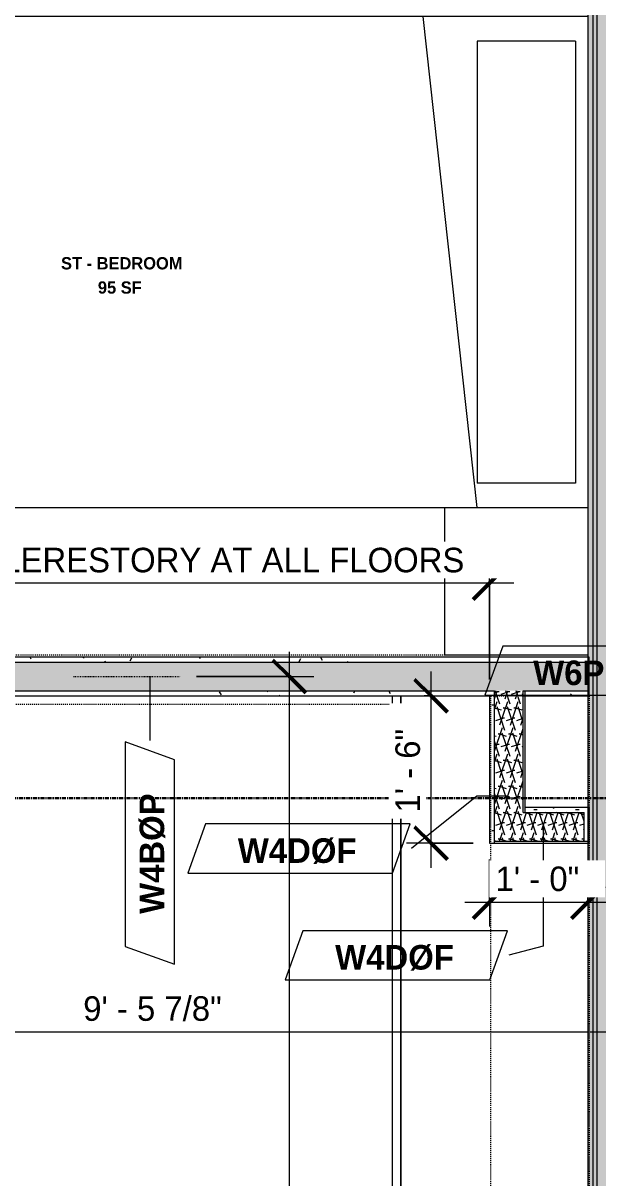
# Model space of a CAD drawing. Header units: inches. Extents: x -4058 to -1781, y 9814 to 12289.
# Drawn here: x -3008.9 to -2938.7, y 10120.8 to 10261.9 of the extents above; entities that cross this region are included whole.
import ezdxf

# ---------------------------------------------------------------- set-up
doc = ezdxf.new("R2010")
doc.units = ezdxf.units.IN
doc.header["$MEASUREMENT"] = 0
for name, pattern in [('Dash', [0.25, 0.125, -0.125]), ('Dash 3_32_', [0.1875, 0.09375, -0.09375]), ('Grid Line 1_2_', [0.875, 0.5, -0.125, 0.125, -0.125]), ('Grid Line 1_2__2_', [0.875, 0.5, -0.125, 0.125, -0.125])]:
    doc.linetypes.add(name, pattern=pattern)
for name, color, linetype, lineweight in [('0-1', 7, 'Continuous', 5), ('A-ANNO-DIMS', 211, 'Continuous', 9), ('A-ANNO-DIMS-32', 211, 'Continuous', 9), ('A-AREA-IDEN', 2, 'Continuous', 9), ('A-DETL-1', 90, 'Dash 3_32_', 9), ('A-WALL-1', 7, 'Continuous', 9), ('A-WALL-2', 113, 'Continuous', 9), ('A-WALL-IDEN', 211, 'Continuous', 9), ('A-WALL-PATT-1', 9, 'Continuous', 9), ('I-FURN', 30, 'Continuous', 9), ('I-FURN-HDLN', 30, 'Dash', 9), ('I-WALL-1', 1, 'Continuous', 5), ('I-WALL-2', 7, 'Continuous', 9), ('Q-CASE', 31, 'Continuous', 9), ('Q-CASE-HDLN', 31, 'Dash', 9), ('S-GRID-1', 1, 'Grid Line 1_2_', 9), ('S-GRID-2', 1, 'Grid Line 1_2__2_', 30)]:
    doc.layers.add(name, color=color, linetype=linetype, lineweight=lineweight)
doc.styles.add('Century Gothic', font='ufonts.com_century-gothic.ttf', dxfattribs={"height": 3})
doc.styles.add('Century Gothic_B', font='GOTHICB.TTF', dxfattribs={"height": 1.5})
doc.styles.add('Century Gothic_B_1', font='GOTHICB.TTF', dxfattribs={"height": 3})
doc.dimstyles.new('THE_DIMENSION_STRING_2', dxfattribs={"dimscale": 12, "dimtxt": 3.132505, "dimasz": 0.333333, "dimexe": 0.25, "dimexo": 0.166667, "dimgap": 0.041667, "dimtad": 1, "dimdec": 4, "dimrnd": 0.0625, "dimzin": 3, "dimdsep": 46, "dimlunit": 4, "dimtxsty": 'Century Gothic', "dimblk1": 'OBLIQUE', "dimblk2": 'OBLIQUE', "dimsah": 1, "dimcen": 0.09, "dimdle": 0.25, "dimazin": 0, "dimtfac": 1, "dimtdec": 4, "dimtix": 1, "dimtmove": 0, "dimatfit": 3, "dimfxl": 1, "dimtvp": 1, "dimtfill": 1, "dimfrac": 2, "dimtolj": 1, "dimtzin": 0, "dimarcsym": 2})
doc.dimstyles.new('THE_DIMENSION_STRING_6', dxfattribs={"dimscale": 12, "dimtxt": 3.132505, "dimasz": 0.333333, "dimexe": 0.25, "dimexo": 0.166667, "dimgap": 0.041667, "dimtad": 1, "dimdec": 4, "dimrnd": 0.0625, "dimzin": 3, "dimdsep": 46, "dimlunit": 4, "dimtxsty": 'Century Gothic', "dimblk1": 'OBLIQUE', "dimblk2": 'OBLIQUE', "dimsah": 1, "dimcen": 0.09, "dimdle": 0.25, "dimazin": 0, "dimtfac": 1, "dimtdec": 4, "dimtix": 1, "dimtmove": 0, "dimatfit": 3, "dimfxl": 1, "dimtvp": 1, "dimtfill": 1, "dimfrac": 2, "dimtolj": 1, "dimtzin": 0, "dimarcsym": 2})
pattern_1 = [(0, (0, 0), (10.24, 2.56), [0.422, -7.258, 0.422, -7.258, -40.96]), (0, (0, 0), (10.24, 2.56), [-15.36, 0.422, -14.938, 0.422, -7.258, -17.92]), (0, (0, 0), (10.24, 2.56), [-38.4, 0.422, -4.698, 0.422, -12.378]), (120, (3.84, 1.28), (-7.33702503, 7.58810013), [0.422, -7.258, 0.422, -7.258, -40.96]), (120, (3.84, 1.28), (-7.33702503, 7.58810013), [-15.36, 0.422, -14.938, 0.422, -7.258, -17.92]), (120, (3.84, 1.28), (-7.33702503, 7.58810013), [-38.4, 0.422, -4.698, 0.422, -12.378]), (240, (5.12, 6.4), (-2.90297497, -10.14810013), [0.422, -7.258, 0.422, -7.258, -40.96]), (240, (5.12, 6.4), (-2.90297497, -10.14810013), [-15.36, 0.422, -14.938, 0.422, -7.258, -17.92]), (240, (5.12, 6.4), (-2.90297497, -10.14810013), [-38.4, 0.422, -4.698, 0.422, -12.378])]
pattern_2 = [(161.57, (0.16, 0.16), (-1.279773737, -0.000426766), [0, -9.107, 1.011, 0]), (18.43, (-0.16, 0.16), (-1.279773737, 0.000426766), [0, -9.107, 1.011, 0]), (108.43, (0.16, 0.16), (0.639452382, -3.199964008), [3.035, -7.083]), (71.57, (-0.16, 0.16), (0.639452382, 3.199964008), [3.035, -7.083])]

# ---------------------------------------------------------------- blocks, each defined once
blk = doc.blocks.new('CTR - 1st Phase - Shell_rvt-1-UNIT PLANS - 2ND FLOOR')
at = {"layer": 'S-GRID-1'}
blk.add_line((-1781.27, 10167.19), (-4041.78, 10167.19), dxfattribs=at)
blk = doc.blocks.new('CTR - 1st Phase - Common Walls_rvt-1-UNIT PLANS - 2ND FLOOR')
at = {"layer": 'A-WALL-PATT-1'}
h = blk.add_hatch(dxfattribs=at)
h.set_pattern_fill('FP_1', color=256, style=0, pattern_type=2)
h.set_pattern_definition(pattern_1)
h.paths.add_polyline_path([(-2939.96, 9988.44), (-2939.34, 9988.44), (-2939.34, 10373.41), (-2939.96, 10373.41), (-2939.96, 9995.93)], flags=0)
h = blk.add_hatch(dxfattribs=at)
h.set_pattern_fill('FP_5', color=256, style=0, pattern_type=2)
h.set_pattern_definition(pattern_2)
h.paths.add_polyline_path([(-2938.84, 9988.44), (-2933.34, 9988.44), (-2933.34, 10374.04), (-2938.84, 10374.04), (-2938.84, 9995.93)], flags=0)
at = {"layer": 'I-WALL-1'}
blk.add_hatch(color=256, dxfattribs=at).paths.add_polyline_path([(-2939.34, 9988.44), (-2938.84, 9988.44), (-2938.84, 10374.04), (-2939.34, 10374.04), (-2939.34, 9995.93)], flags=0)
at = {"layer": 'A-WALL-1'}
for p, q in [((-2939.34, 10373.41), (-2939.34, 9988.44)), ((-2938.84, 10373.41), (-2938.84, 9988.44))]:
    blk.add_line(p, q, dxfattribs=at)
at = {"layer": 'I-WALL-2'}
blk.add_line((-2939.96, 10334.66), (-2939.96, 9988.44), dxfattribs=at)
blk = doc.blocks.new('CTR - 1st Phase - Structure_rvt-1-UNIT PLANS - 2ND FLOOR')
at = {"layer": 'S-GRID-2'}
blk.add_line((-1781.27, 10167.19), (-4041.78, 10167.19), dxfattribs=at)
blk = doc.blocks.new('Bed-Standard - Queen 60_ x 79_-1242961-UNIT PLANS - 2ND FLOOR')
at = {"layer": 'I-FURN'}
for p, q in [((-19.31, 37.2), (-19.31, -41.3)), ((40.69, -41.3), (40.69, 37.2)), ((-16.31, 35.7), (-16.31, 23.7)), ((-16.31, 35.7), (37.69, 35.7)), ((37.69, 35.7), (37.69, 23.7)), ((40.69, 23.7), (-19.31, 17.13)), ((-16.31, 23.7), (37.69, 23.7)), ((-19.31, -41.3), (40.69, -41.3))]:
    blk.add_line(p, q, dxfattribs=at)
at = {"layer": 'I-FURN-HDLN'}
for p, q in [((58.69, -77.3), (58.69, 37.2)), ((64.69, -68.86), (64.69, 13.39)), ((-55.31, -17.36), (-55.31, -51.36)), ((64.69, -77.3), (64.69, -75.61)), ((-55.31, -77.3), (-7.94, -77.3)), ((-5.44, -77.3), (55.06, -77.3)), ((57.56, -77.3), (58.94, -77.3)), ((63.69, -77.3), (64.69, -77.3))]:
    blk.add_line(p, q, dxfattribs=at)
blk = doc.blocks.new('Table-Night Stand - 18_ x 18_ x 24_-V43-UNIT PLANS - 2ND FLOOR')
at = {"layer": 'I-FURN'}
for p, q in [((18.15, 0), (18.15, 17.5)), ((0.15, 0), (18.15, 0))]:
    blk.add_line(p, q, dxfattribs=at)
blk = doc.blocks.new('OD_CW_Base Cabinet - OD_CW_Base Cabinet-3857764-UNIT PLANS - 2ND FLOOR')
at = {"layer": 'Q-CASE'}
for p, q in [((0.74, 0), (191.34, 0)), ((0.74, 0), (191.34, 0)), ((191.34, -1), (0.74, -1)), ((0.74, -1), (191.34, -1))]:
    blk.add_line(p, q, dxfattribs=at)
blk = doc.blocks.new('OD_CW_Upper Cabinet - OD_CW_Upper Cabinet-3856839-UNIT PLANS - 2ND FLOOR')
at = {"layer": 'Q-CASE-HDLN'}
for p, q in [((0.74, -12), (191.34, -12)), ((191.34, -12), (191.34, -24)), ((191.34, -24), (0.74, -24))]:
    blk.add_line(p, q, dxfattribs=at)
blk = doc.blocks.new('Wall Tag - Arch Wall-3956453-UNIT PLANS - 2ND FLOOR')
at = {"layer": 'A-WALL-IDEN'}
for p, q in [((-0.3561, 0.0937), (-0.4244, -0.0937)), ((0.4244, 0.0937), (-0.3561, 0.0937)), ((0.3561, -0.0937), (0.4244, 0.0937)), ((-0.4244, -0.0937), (0.3561, -0.0937))]:
    blk.add_line(p, q, dxfattribs=at)
blk = doc.blocks.new('DIMBLOCK387-UNIT PLANS - 2ND FLOOR')
at = {"layer": 'A-ANNO-DIMS-32'}
for p, q in [((-3049.4, 10145.04), (-3049.4, 10135.62)), ((-3049.4, 10138.62), (-3049.4, 10145.04)), ((-2935.52, 10139.45), (-2935.52, 10135.62)), ((-2935.52, 10138.62), (-2935.52, 10139.45)), ((-3049.4, 10138.62), (-2932.52, 10138.62))]:
    blk.add_line(p, q, dxfattribs=at)
at = {"layer": 'A-ANNO-DIMS-32', "lineweight": 50}
for p, q in [((-3049.4, 10138.62), (-3047.4, 10140.62)), ((-2935.52, 10138.62), (-2933.52, 10140.62)), ((-3049.4, 10138.62), (-3051.4, 10136.62)), ((-2935.52, 10138.62), (-2937.52, 10136.62))]:
    blk.add_line(p, q, dxfattribs=at)
at = {"layer": 'A-ANNO-DIMS-32', "color": 0, "insert": (-3001.54, 10142.97), "char_height": 3, "width": 21.7784, "attachment_point": 1, "line_spacing_factor": 0.984502, "style": 'Century Gothic', "bg_fill": 3, "box_fill_scale": 1.25, "bg_fill_color": 256, "bg_fill_true_color": 13158600, "bg_fill_transparency": 0}
blk.add_mtext('9\' - 5 7/8"', dxfattribs=at)
blk = doc.blocks.new('_Oblique')
at = {"color": 0, "linetype": 'ByBlock', "lineweight": -2}
blk.add_line((-0.5, -0.5), (0.5, 0.5), dxfattribs=at)
blk = doc.blocks.new('DIMBLOCK456-UNIT PLANS - 2ND FLOOR')
at = {"layer": 'A-ANNO-DIMS-32', "lineweight": 50}
for p, q in [((-2976.38, 10182.04), (-2978.38, 10184.04)), ((-2976.38, 10182.04), (-2974.38, 10180.04)), ((-2976.38, 9988.44), (-2978.38, 9990.44)), ((-2976.38, 9988.44), (-2974.38, 9986.44))]:
    blk.add_line(p, q, dxfattribs=at)
at = {"layer": 'A-ANNO-DIMS-32'}
for p, q in [((-2976.38, 9985.44), (-2976.38, 10185.04)), ((-2987.72, 10182.04), (-2973.38, 10182.04)), ((-2976.38, 10182.04), (-2987.72, 10182.04)), ((-2975.55, 9988.44), (-2979.38, 9988.44)), ((-2976.38, 9988.44), (-2975.55, 9988.44))]:
    blk.add_line(p, q, dxfattribs=at)
at = {"layer": 'A-ANNO-DIMS-32', "color": 0, "insert": (-2980.73, 10075), "char_height": 3, "width": 24.5827, "attachment_point": 1, "rotation": 90, "line_spacing_factor": 0.984502, "style": 'Century Gothic', "bg_fill": 3, "box_fill_scale": 1.25, "bg_fill_color": 256, "bg_fill_true_color": 13158600, "bg_fill_transparency": 0}
blk.add_mtext('16\' - 1 5/8"', dxfattribs=at)
blk = doc.blocks.new('DIMBLOCK1332-UNIT PLANS - 2ND FLOOR')
at = {"layer": 'A-ANNO-DIMS-32'}
for p, q in [((-2959.09, 10158.66), (-2959.09, 10182.66)), ((-2959.92, 10179.66), (-2956.09, 10179.66)), ((-2959.09, 10179.66), (-2959.92, 10179.66)), ((-2953.96, 10161.66), (-2962.09, 10161.66)), ((-2959.09, 10161.66), (-2953.96, 10161.66))]:
    blk.add_line(p, q, dxfattribs=at)
at = {"layer": 'A-ANNO-DIMS-32', "lineweight": 50}
for p, q in [((-2959.09, 10179.66), (-2961.09, 10181.66)), ((-2959.09, 10179.66), (-2957.09, 10177.66)), ((-2959.09, 10161.66), (-2961.09, 10163.66)), ((-2959.09, 10161.66), (-2957.09, 10159.66))]:
    blk.add_line(p, q, dxfattribs=at)
at = {"layer": 'A-ANNO-DIMS-32', "color": 0, "insert": (-2963.44, 10165.42), "char_height": 3, "width": 12.5897, "attachment_point": 1, "rotation": 90, "line_spacing_factor": 0.984502, "style": 'Century Gothic', "bg_fill": 3, "box_fill_scale": 1.25, "bg_fill_color": 256, "bg_fill_true_color": 13158600, "bg_fill_transparency": 0}
blk.add_mtext('1\' - 6"', dxfattribs=at)
blk = doc.blocks.new('DIMBLOCK1344-UNIT PLANS - 2ND FLOOR')
at = {"layer": 'A-ANNO-DIMS-32'}
for p, q in [((-2951.96, 10159.66), (-2951.96, 10151.48)), ((-2951.96, 10154.48), (-2951.96, 10159.66)), ((-2939.96, 10157.91), (-2939.96, 10151.48)), ((-2939.96, 10154.48), (-2939.96, 10157.91)), ((-2954.96, 10154.48), (-2936.96, 10154.48))]:
    blk.add_line(p, q, dxfattribs=at)
at = {"layer": 'A-ANNO-DIMS-32', "lineweight": 50}
for p, q in [((-2951.96, 10154.48), (-2949.96, 10156.48)), ((-2939.96, 10154.48), (-2937.96, 10156.48)), ((-2951.96, 10154.48), (-2953.96, 10152.48)), ((-2939.96, 10154.48), (-2941.96, 10152.48))]:
    blk.add_line(p, q, dxfattribs=at)
at = {"layer": 'A-ANNO-DIMS-32', "color": 0, "insert": (-2951.21, 10158.82), "char_height": 3, "width": 12.5897, "attachment_point": 1, "line_spacing_factor": 0.984502, "style": 'Century Gothic', "bg_fill": 3, "box_fill_scale": 1.25, "bg_fill_color": 256, "bg_fill_true_color": 13158600, "bg_fill_transparency": 0}
blk.add_mtext('1\' - 0"', dxfattribs=at)
blk = doc.blocks.new('DIMBLOCK1357-UNIT PLANS - 2ND FLOOR')
at = {"layer": 'A-ANNO-DIMS-32'}
for p, q in [((-3046.02, 10181.66), (-3046.02, 10196.42)), ((-2951.96, 10181.66), (-2951.96, 10196.42)), ((-2948.96, 10193.42), (-3049.02, 10193.42)), ((-3046.02, 10193.42), (-3046.02, 10181.66)), ((-2951.96, 10193.42), (-2951.96, 10181.66))]:
    blk.add_line(p, q, dxfattribs=at)
at = {"layer": 'A-ANNO-DIMS-32', "lineweight": 50}
for p, q in [((-3046.02, 10193.42), (-3044.02, 10195.42)), ((-2951.96, 10193.42), (-2949.96, 10195.42)), ((-3046.02, 10193.42), (-3048.02, 10191.42)), ((-2951.96, 10193.42), (-2953.96, 10191.42))]:
    blk.add_line(p, q, dxfattribs=at)
at = {"layer": 'A-ANNO-DIMS-32', "color": 0, "insert": (-3038.62, 10197.76), "char_height": 3, "width": 95.1088, "attachment_point": 1, "line_spacing_factor": 0.984502, "style": 'Century Gothic', "bg_fill": 3, "box_fill_scale": 1.25, "bg_fill_color": 256, "bg_fill_true_color": 13158600, "bg_fill_transparency": 0}
blk.add_mtext('25 SF OPEN CLERESTORY AT ALL FLOORS', dxfattribs=at)

msp = doc.modelspace()

# ---------------------------------------------------------------- hatches: boundary and pattern name
at = {"layer": 'A-WALL-PATT-1'}
h = msp.add_hatch(dxfattribs=at)
h.set_pattern_fill('FP_1', color=256, style=0, pattern_type=2)
h.set_pattern_definition(pattern_1)
h.paths.add_polyline_path([(-3052.77374, 10183.7894), (-2939.77374, 10183.7894), (-2939.77374, 10184.4144), (-3052.77374, 10184.4144)], flags=0)
h = msp.add_hatch(dxfattribs=at)
h.set_pattern_fill('FP_5', color=256, style=0, pattern_type=2)
h.set_pattern_definition(pattern_2)
h.paths.add_polyline_path([(-3052.14874, 10180.2894), (-2939.77374, 10180.2894), (-2939.77374, 10183.7894), (-3052.14874, 10183.7894), (-3052.14874, 10182.99758)], flags=0)
h = msp.add_hatch(dxfattribs=at)
h.set_pattern_fill('FP_1', color=256, style=0, pattern_type=2)
h.set_pattern_definition(pattern_1)
h.paths.add_polyline_path([(-3046.64874, 10179.6644), (-2951.33624, 10179.6644), (-2951.33624, 10180.2894), (-3046.64874, 10180.2894)], flags=0)
h.paths.add_polyline_path([(-2947.58624, 10179.6644), (-2939.77374, 10179.6644), (-2939.77374, 10180.2894), (-2947.58624, 10180.2894)], flags=0)
h = msp.add_hatch(dxfattribs=at)
h.set_pattern_fill('FP_1', color=256, style=0, pattern_type=2)
h.set_pattern_definition(pattern_1)
h.paths.add_polyline_path([(-2951.33624, 10161.6644), (-2951.33624, 10179.6644), (-2951.96124, 10179.6644), (-2951.96124, 10161.6644)], flags=0)
h = msp.add_hatch(dxfattribs=at)
h.set_pattern_fill('FP_5', color=256, style=0, pattern_type=2)
h.set_pattern_definition(pattern_2)
h.paths.add_polyline_path([(-2951.33624, 10161.9144), (-2947.83624, 10161.9144), (-2947.83624, 10180.2894), (-2951.33624, 10180.2894), (-2951.33624, 10179.6644)], flags=0)
h = msp.add_hatch(dxfattribs=at)
h.set_pattern_fill('FP_1', color=256, style=0, pattern_type=2)
h.set_pattern_definition(pattern_1)
h.paths.add_polyline_path([(-2939.77374, 10161.9144), (-2939.77374, 10166.0394), (-2947.58624, 10166.0394), (-2947.58624, 10165.4144), (-2940.39874, 10165.4144), (-2940.39874, 10161.9144)], flags=0)
h = msp.add_hatch(dxfattribs=at)
h.set_pattern_fill('FP_5', color=256, style=0, pattern_type=2)
h.set_pattern_definition(pattern_2)
h.paths.add_polyline_path([(-2940.39874, 10161.9144), (-2940.39874, 10165.4144), (-2947.83624, 10165.4144), (-2947.83624, 10161.9144), (-2945.8267, 10161.9144)], flags=0)

# ---------------------------------------------------------------- linework, layer by layer
at = {"layer": 'A-DETL-1'}
for p, q in [((-3002.72374, 10182.0394), (-2989.72374, 10182.0394)), ((-2939.96124, 10161.6644), (-2939.96124, 10159.9144))]:
    msp.add_line(p, q, dxfattribs=at)
at = {"layer": 'A-WALL-2'}
for p, q in [((-2939.77374, 10184.4144), (-3055.14874, 10184.4144)), ((-2939.77374, 10179.6644), (-2939.77374, 10184.4144)), ((-3055.77374, 10183.7894), (-2939.77374, 10183.7894)), ((-3046.64874, 10180.2894), (-2951.33624, 10180.2894)), ((-3046.02374, 10179.6644), (-2951.96124, 10179.6644)), ((-2951.96124, 10179.6644), (-2951.96124, 10161.6644)), ((-2951.33624, 10161.6644), (-2951.33624, 10180.2894)), ((-2947.83624, 10180.2894), (-2939.77374, 10180.2894)), ((-2947.83624, 10165.4144), (-2947.83624, 10180.2894)), ((-2947.58624, 10165.4144), (-2947.58624, 10180.2894)), ((-2947.58624, 10179.6644), (-2939.77374, 10179.6644)), ((-2939.77374, 10166.0394), (-2947.58624, 10166.0394)), ((-2939.77374, 10161.6644), (-2939.77374, 10166.0394)), ((-2947.83624, 10165.4144), (-2940.39874, 10165.4144)), ((-2940.39874, 10161.9144), (-2940.39874, 10165.4144)), ((-2951.96124, 10161.6644), (-2939.77374, 10161.6644)), ((-2951.33624, 10161.9144), (-2939.77374, 10161.9144))]:
    msp.add_line(p, q, dxfattribs=at)
at = {"layer": 'A-WALL-IDEN'}
for p, q in [((-2993.4123, 10182.0394), (-2993.4123, 10174.19624)), ((-2945.39557, 10163.8519), (-2945.39557, 10149.09027)), ((-2945.39557, 10149.09027), (-2949.5919, 10147.98494))]:
    msp.add_line(p, q, dxfattribs=at)

# ---------------------------------------------------------------- block references
at = {"layer": '0-1'}
for name in ['CTR - 1st Phase - Shell_rvt-1-UNIT PLANS - 2ND FLOOR', 'CTR - 1st Phase - Structure_rvt-1-UNIT PLANS - 2ND FLOOR', 'CTR - 1st Phase - Common Walls_rvt-1-UNIT PLANS - 2ND FLOOR']:
    msp.add_blockref(name, (0, 0), dxfattribs=at)
at = {"layer": 'A-WALL-IDEN', "xscale": 31.99999999999999, "yscale": 31.99999999999999, "zscale": 31.99999999999999}
msp.add_blockref('Wall Tag - Arch Wall-3956453-UNIT PLANS - 2ND FLOOR', (-2938.94175, 10182.7394), dxfattribs=at)
at = {"layer": 'A-WALL-IDEN', "xscale": 31.99999999999999, "yscale": 31.99999999999999, "zscale": 31.99999999999999, "rotation": 89.99999999999991}
msp.add_blockref('Wall Tag - Arch Wall-3956453-UNIT PLANS - 2ND FLOOR', (-2993.4123, 10160.46454), dxfattribs=at)
at = {"layer": 'I-FURN', "rotation": 270.0000000000279}
for name, p in [('Bed-Standard - Queen 60_ x 79_-1242961-UNIT PLANS - 2ND FLOOR', (-2977.16474, 10243.35292)), ('Table-Night Stand - 18_ x 18_ x 24_-V43-UNIT PLANS - 2ND FLOOR', (-2957.45982, 10202.81139))]:
    msp.add_blockref(name, p, dxfattribs=at)
at = {"layer": 'Q-CASE'}
for name, rotation in [('OD_CW_Base Cabinet - OD_CW_Base Cabinet-3857764-UNIT PLANS - 2ND FLOOR', 90.0000000000046), ('OD_CW_Upper Cabinet - OD_CW_Upper Cabinet-3856839-UNIT PLANS - 2ND FLOOR', 89.9999999999841)]:
    msp.add_blockref(name, (-2963.77374, 9988.32669), dxfattribs=dict(at, rotation=rotation))

# ---------------------------------------------------------------- texts
at = {"layer": 'A-AREA-IDEN', "char_height": 1.5, "attachment_point": 1, "style": 'Century Gothic_B'}
for s, insert, width in [('ST - BEDROOM', (-3004.2477, 10233.26262), 16.665), ('95 SF', (-2999.75006, 10230.30092), 5.757)]:
    msp.add_mtext(s, dxfattribs=dict(at, insert=insert, width=width))
at = {"layer": 'A-WALL-IDEN', "insert": (-2946.61752, 10183.98693), "char_height": 3, "width": 18.483, "attachment_point": 1, "style": 'Century Gothic_B_1'}
msp.add_mtext('W6P.5D', dxfattribs=at)
at = {"layer": 'A-WALL-IDEN', "insert": (-2994.65983, 10153.03444), "char_height": 3, "width": 17.877, "attachment_point": 1, "rotation": 90, "style": 'Century Gothic_B_1'}
msp.add_mtext('W4BØP', dxfattribs=at)

# ---------------------------------------------------------------- next in the draw order: dimensions: what is measured, and where the dimension line sits
at = {"layer": 'A-ANNO-DIMS'}
for base, p1, p2, angle, dimstyle, override, picture, middle in [((-2959.09148, 10179.6644), (-2951.96124, 10161.6644), (-2961.9199, 10179.6644), 90, 'THE_DIMENSION_STRING_6', {"dimpost": '<>', "dimfxl": 20.571219}, 'DIMBLOCK1332-UNIT PLANS - 2ND FLOOR', (-2961.16694, 10170.6644)), ((-2935.52374, 10138.62249), (-3049.39874, 10147.0394), (-2935.52374, 10141.45092), 0, 'THE_DIMENSION_STRING_2', {"dimpost": '<>', "dimfxl": 114.012046}, 'DIMBLOCK387-UNIT PLANS - 2ND FLOOR', (-2992.46124, 10140.86416))]:
    dim = msp.add_linear_dim(base=base, p1=p1, p2=p2, angle=angle, dimstyle=dimstyle, override=override, dxfattribs=at)
    dim.commit()
    dim.dimension.update_dxf_attribs({"geometry": picture, "text_midpoint": middle})

# ---------------------------------------------------------------- next in the draw order: linework, layer by layer
at = {"layer": 'A-WALL-IDEN'}
for p, q in [((-2953.48788, 10167.42086), (-2961.47061, 10161.01799)), ((-2949.77374, 10167.42086), (-2953.48788, 10167.42086))]:
    msp.add_line(p, q, dxfattribs=at)

# ---------------------------------------------------------------- next in the draw order: texts
at = {"layer": 'A-WALL-IDEN', "insert": (-2970.79149, 10149.23247), "char_height": 3, "width": 17.978, "attachment_point": 1, "style": 'Century Gothic_B_1'}
msp.add_mtext('W4DØF', dxfattribs=at)

# ---------------------------------------------------------------- next in the draw order: dimensions: what is measured, and where the dimension line sits
at = {"layer": 'A-ANNO-DIMS'}
dim = msp.add_linear_dim(base=(-2976.38477, 10182.0394), p1=(-2977.54898, 9988.4394), p2=(-2989.72374, 10182.0394), angle=90, dimstyle='THE_DIMENSION_STRING_2', override={"dimpost": '<>', "dimfxl": 193.982434}, dxfattribs=at)
dim.commit()
dim.dimension.update_dxf_attribs({"geometry": 'DIMBLOCK456-UNIT PLANS - 2ND FLOOR', "text_midpoint": (-2978.62644, 10085.2394)})

# ---------------------------------------------------------------- next in the draw order: block references
at = {"layer": 'A-WALL-IDEN', "xscale": 31.99999999999999, "yscale": 31.99999999999999, "zscale": 31.99999999999999}
for p in [(-2975.20231, 10161.01799), (-2963.3236, 10147.98494)]:
    msp.add_blockref('Wall Tag - Arch Wall-3956453-UNIT PLANS - 2ND FLOOR', p, dxfattribs=at)

# ---------------------------------------------------------------- next in the draw order: texts
at = {"layer": 'A-WALL-IDEN', "insert": (-2982.6702, 10162.26552), "char_height": 3, "width": 17.978, "attachment_point": 1, "style": 'Century Gothic_B_1'}
msp.add_mtext('W4DØF', dxfattribs=at)

# ---------------------------------------------------------------- next in the draw order: dimensions: what is measured, and where the dimension line sits
at = {"layer": 'A-ANNO-DIMS'}
dim = msp.add_linear_dim(base=(-3046.02374, 10193.41829), p1=(-2951.96124, 10179.6644), p2=(-3046.02374, 10179.6644), text='25 SF OPEN CLERESTORY AT ALL FLOORS', dimstyle='THE_DIMENSION_STRING_6', override={"dimpost": '<>', "dimfxl": 94.0625}, dxfattribs=at)
dim.commit()
dim.dimension.update_dxf_attribs({"geometry": 'DIMBLOCK1357-UNIT PLANS - 2ND FLOOR', "text_midpoint": (-2998.99249, 10195.49375)})

# ---------------------------------------------------------------- next in the draw order: dimensions: what is measured, and where the dimension line sits
dim = msp.add_linear_dim(base=(-2939.96124, 10154.47868), p1=(-2951.96124, 10161.6644), p2=(-2939.96124, 10159.9144), dimstyle='THE_DIMENSION_STRING_6', override={"dimpost": '<>', "dimfxl": 12.126933}, dxfattribs=at)
dim.commit()
dim.dimension.update_dxf_attribs({"geometry": 'DIMBLOCK1344-UNIT PLANS - 2ND FLOOR', "text_midpoint": (-2945.96124, 10156.55414)})

doc.saveas('drawing.dxf')
